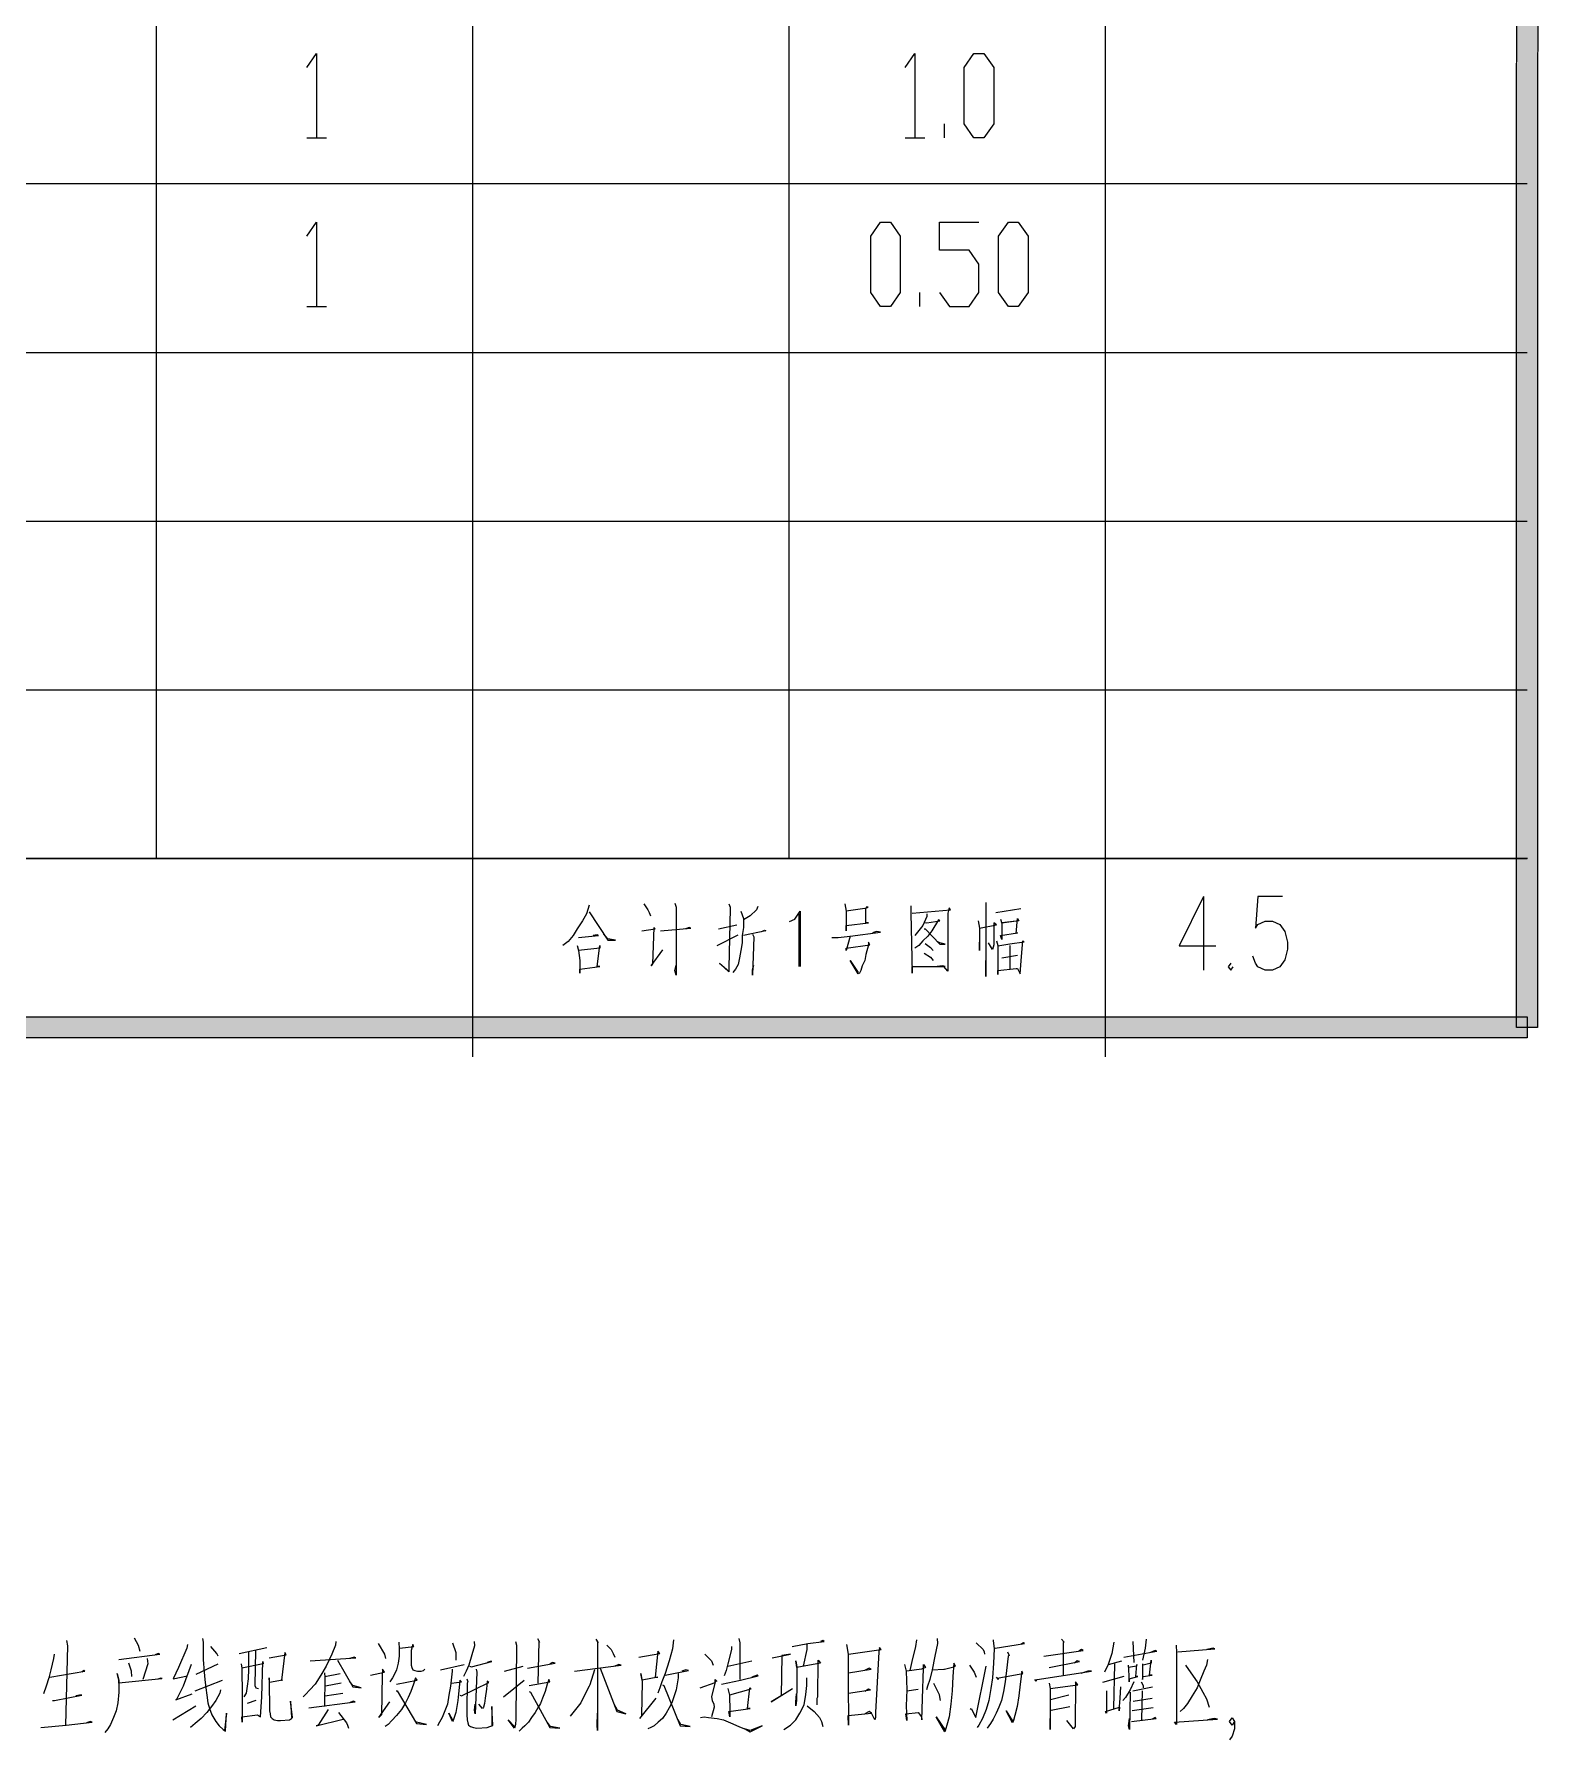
# Model space of a CAD drawing. Header units: millimetres. Extents: x 0 to 586, y 0 to 414.
# Drawn here: x 125.7 to 196, y 230.5 to 310.3 of the extents above; entities that cross this region are included whole.
import ezdxf

# ---------------------------------------------------------------- set-up
doc = ezdxf.new("R2010")
doc.units = ezdxf.units.MM

msp = doc.modelspace()

# ---------------------------------------------------------------- hatches: boundary and pattern name
h = msp.add_hatch(color=0)
h.dxf.hatch_style = 2
h.paths.add_polyline_path([(194.997917, 354.047778), (195.985694, 355.035556), (195.975111, 263.838972), (194.990861, 263.838972)])
h = msp.add_hatch(color=0)
h.dxf.hatch_style = 2
h.paths.add_polyline_path([(195.481222, 264.332861), (195.481222, 263.345083), (27.887083, 263.345083), (28.871333, 264.332861)])

# ---------------------------------------------------------------- linework, layer by layer
at = {"color": 0, "lineweight": 0}
for points in [[(194.997917, 354.047778), (195.985694, 355.035556), (195.975111, 263.838972), (194.990861, 263.838972)], [(169.626139, 305.417361), (169.167528, 306.077056), (169.167528, 308.70525), (169.626139, 309.361417), (170.088278, 309.361417), (170.546889, 308.70525), (170.546889, 306.077056), (170.088278, 305.417361)], [(165.255222, 297.532778), (164.796611, 298.188944), (164.796611, 300.817139), (165.255222, 301.473306), (165.717361, 301.473306), (166.175972, 300.817139), (166.175972, 298.188944), (165.717361, 297.532778)], [(171.238333, 297.532778), (170.776194, 298.188944), (170.776194, 300.817139), (171.238333, 301.473306), (171.696944, 301.473306), (172.159083, 300.817139), (172.159083, 298.188944), (171.696944, 297.532778)], [(195.481222, 264.332861), (195.481222, 263.345083), (27.887083, 263.345083), (28.871333, 264.332861)]]:
    msp.add_lwpolyline(points, close=True, dxfattribs=at)
for points in [[(131.406194, 271.727083), (131.406194, 354.541667)], [(146.194639, 262.459611), (146.194639, 354.541667)], [(160.983083, 271.727083), (160.983083, 354.541667)], [(175.771528, 262.459611), (175.771528, 354.541667)], [(138.440583, 308.70525), (138.899194, 309.361417), (138.899194, 305.417361)], [(166.405278, 308.70525), (166.867417, 309.361417), (166.867417, 305.417361)], [(138.440583, 305.417361), (139.361333, 305.417361)], [(166.405278, 305.417361), (167.326028, 305.417361)], [(168.246778, 305.417361), (168.246778, 306.077056)], [(28.370389, 303.276), (195.481222, 303.276)], [(138.440583, 300.817139), (138.899194, 301.473306), (138.899194, 297.532778)], [(168.017472, 298.188944), (168.476083, 297.532778), (169.396833, 297.532778), (169.858972, 298.188944), (169.858972, 299.504806), (169.396833, 300.160972), (168.017472, 300.160972), (168.017472, 301.473306), (169.858972, 301.473306)], [(167.096722, 297.532778), (167.096722, 298.188944)], [(138.440583, 297.532778), (139.361333, 297.532778)], [(28.370389, 295.387889), (195.481222, 295.387889)], [(28.370389, 287.499778), (195.481222, 287.499778)], [(28.370389, 279.611667), (195.481222, 279.611667)], [(28.370389, 271.727083), (195.481222, 271.727083)], [(195.495333, 271.727083), (28.380972, 271.727083)], [(151.638, 269.550444), (151.514528, 269.151806), (151.331083, 268.813139), (151.084139, 268.442722), (150.897167, 268.135806), (150.650222, 267.857111), (150.406806, 267.673667)], [(154.195639, 269.613944), (154.379083, 269.33525), (154.442583, 269.211778), (154.502556, 269.060083)], [(155.642028, 269.645694), (155.705528, 269.458722), (155.705528, 266.28725), (155.642028, 266.502444), (155.705528, 266.749389)], [(158.167917, 269.613944), (158.231417, 269.458722), (158.231417, 269.39875), (158.167917, 266.625917), (158.167917, 266.438944), (157.737528, 266.841111), (158.167917, 266.470694)], [(159.526111, 269.490472), (159.462611, 269.33525), (159.155694, 269.060083), (158.848778, 268.873111)], [(163.593639, 269.613944), (163.653611, 269.275278), (163.653611, 268.351), (163.653611, 268.597944), (164.701361, 268.721417), (164.577889, 268.721417), (164.577889, 269.39875), (164.641389, 269.490472), (164.641389, 269.4305), (164.517917, 269.39875), (163.653611, 269.275278)], [(166.673389, 269.522222), (166.673389, 269.183556), (166.733361, 266.378972), (166.733361, 266.685889), (168.275, 266.685889), (168.151528, 266.717639), (167.904583, 266.685889)], [(170.187056, 269.673917), (170.187056, 269.522222), (170.187056, 268.597944), (170.187056, 267.550194), (170.187056, 266.717639), (170.187056, 266.22375), (170.187056, 266.502444), (170.187056, 266.964583)], [(180.361167, 269.959667), (179.211111, 267.659556), (180.936194, 267.659556)], [(180.361167, 269.959667), (180.361167, 266.5095)], [(184.040639, 269.959667), (182.890583, 269.959667), (182.777694, 268.481528), (182.890583, 268.647333), (183.236306, 268.809611), (183.582028, 268.809611), (183.92775, 268.647333), (184.157056, 268.31925), (184.273472, 267.825361), (184.273472, 267.497278), (184.157056, 267.003389), (183.92775, 266.675306), (183.582028, 266.5095), (183.236306, 266.5095), (182.890583, 266.675306), (182.777694, 266.837583), (182.661278, 267.169194)], [(151.638, 269.243528), (152.502306, 267.920611), (152.869194, 267.920611), (152.502306, 267.980583), (152.315333, 268.195778)], [(158.725306, 269.275278), (158.848778, 268.936611), (158.848778, 268.566194), (158.848778, 268.506222), (158.785278, 268.135806), (158.785278, 267.797139), (158.725306, 267.426722), (158.661806, 267.088056), (158.601833, 266.777611), (158.478361, 266.562417), (158.354889, 266.410722)], [(161.00425, 268.781389), (161.251194, 268.904861), (161.498139, 269.275278), (161.498139, 266.685889)], [(161.434639, 269.151806), (161.434639, 266.685889)], [(166.733361, 269.183556), (168.521944, 269.33525), (168.458444, 269.4305), (168.398472, 269.183556), (168.398472, 266.749389), (168.398472, 266.470694), (168.215028, 266.685889)], [(167.414222, 269.151806), (167.414222, 269.028333), (167.22725, 268.597944), (166.980306, 268.2875), (166.856833, 268.135806)], [(167.29075, 268.749639), (167.414222, 268.721417), (168.028056, 268.813139), (167.968083, 268.873111), (167.657639, 268.351), (167.474194, 268.104056), (167.22725, 267.888861), (167.043806, 267.673667), (166.856833, 267.550194)], [(169.816639, 268.813139), (169.876611, 268.474472), (169.876611, 267.426722), (169.876611, 267.578417), (169.876611, 267.610167), (169.876611, 267.825361)], [(169.876611, 268.474472), (170.677417, 268.626167), (170.553944, 268.721417), (170.553944, 268.104056), (170.553944, 267.701889), (170.493972, 267.486694), (170.307, 267.797139)], [(170.649194, 269.20825), (171.820417, 269.391694)], [(170.864389, 268.904861), (170.924361, 268.689667), (170.924361, 267.948833), (170.864389, 268.135806), (171.665194, 268.259278), (171.601694, 268.227528), (171.665194, 268.936611), (171.725167, 268.813139), (170.924361, 268.721417)], [(170.924361, 268.721417), (171.601694, 268.813139)], [(170.924361, 268.721417), (170.924361, 268.626167), (170.924361, 268.597944)], [(151.144111, 268.044083), (152.068389, 268.135806), (152.008417, 268.164028), (151.821444, 268.135806)], [(154.103917, 268.351), (154.71775, 268.442722), (154.657778, 268.506222), (154.594278, 266.809361), (154.534306, 266.717639), (155.088167, 267.458472)], [(154.964694, 268.351), (156.382861, 268.474472), (156.319361, 268.506222), (156.135917, 268.442722)], [(157.614056, 267.673667), (158.601833, 268.164028)], [(157.677556, 268.442722), (158.538333, 268.626167)], [(159.709556, 268.31925), (159.833028, 268.38275), (159.896528, 268.351), (158.848778, 268.135806)], [(159.279167, 268.195778), (159.339139, 268.072306), (159.279167, 266.28725), (159.279167, 266.534194), (159.339139, 266.749389)], [(162.976278, 268.044083), (163.283194, 268.044083), (163.837056, 268.104056), (165.255222, 268.2875), (165.071778, 268.31925), (164.884806, 268.259278)], [(163.837056, 268.104056), (163.653611, 267.426722), (163.653611, 267.550194), (164.761333, 267.701889), (164.701361, 267.825361), (164.701361, 267.701889), (164.577889, 267.23975), (164.517917, 266.964583), (164.394444, 266.717639), (164.330944, 266.502444), (164.270972, 266.378972), (164.207472, 266.347222), (163.837056, 266.964583), (164.207472, 266.410722)], [(167.29075, 268.442722), (167.350722, 268.442722), (168.028056, 267.733639), (168.275, 267.733639), (168.028056, 267.797139), (167.904583, 267.857111)], [(170.677417, 267.888861), (170.740917, 267.673667), (170.740917, 267.024556), (170.740917, 266.315472), (170.740917, 266.502444), (171.601694, 266.594167), (171.665194, 266.594167), (171.788667, 266.347222), (171.848639, 267.148028), (171.912139, 267.888861), (171.972111, 267.825361), (171.294778, 267.733639), (170.740917, 267.641917)], [(151.084139, 267.673667), (151.144111, 267.426722), (151.207611, 266.964583), (151.207611, 266.378972), (151.207611, 266.562417), (152.131889, 266.685889), (152.008417, 266.685889), (152.131889, 267.673667), (152.131889, 267.550194), (151.144111, 267.426722)], [(167.29075, 267.30325), (167.597667, 267.116278), (167.721139, 266.964583)], [(167.350722, 267.765389), (167.597667, 267.578417), (167.721139, 267.426722)], [(170.924361, 267.088056), (171.665194, 267.211528)], [(171.294778, 267.673667), (171.294778, 266.562417)], [(181.627639, 266.837583), (181.511222, 266.675306), (181.627639, 266.5095), (181.740528, 266.675306)], [(130.361972, 235.316889), (130.559528, 234.967639), (130.633611, 234.688944)], [(133.565194, 235.281611), (133.589889, 235.10875), (133.589889, 234.304417), (133.639278, 233.71175), (133.663972, 233.3625), (133.713361, 232.977972), (133.76275, 232.628722), (133.812139, 232.279472), (133.882694, 232.000778), (134.006167, 231.718556), (134.179028, 231.404583), (134.348361, 231.196444), (134.521222, 231.020056), (134.641167, 230.9495), (134.690556, 231.789111), (134.591778, 230.984778)], [(149.217944, 235.281611), (149.313194, 235.10875), (149.2885, 235.144028), (149.242639, 233.186111)], [(151.9555, 235.246333), (152.054278, 235.073472), (152.029583, 235.144028), (152.029583, 230.984778), (152.004889, 231.231722), (152.029583, 231.789111)], [(155.575, 235.214583), (155.525611, 234.794778), (155.377444, 234.233861), (155.183417, 233.641194), (155.03525, 233.256667), (154.94, 232.977972), (154.841222, 232.731028)], [(158.630056, 235.281611), (158.679444, 235.073472), (158.679444, 234.061), (158.679444, 233.3625)], [(166.945028, 235.214583), (166.895639, 234.897083), (166.726306, 234.198583), (166.627528, 233.782306)], [(167.901056, 235.281611), (167.922222, 235.038194), (167.802278, 234.445528), (167.678806, 233.814056), (167.558861, 233.3625), (167.460083, 233.048528), (167.410694, 232.872139)], [(170.515139, 235.214583), (170.515139, 235.179306), (170.564528, 234.794778), (170.539833, 234.131556), (170.490444, 233.433056), (170.419889, 232.942694), (170.321111, 232.381778), (170.197639, 231.9655), (170.028306, 231.545694), (169.855444, 231.231722), (169.781361, 231.125889)], [(173.718361, 235.246333), (173.841833, 235.10875), (173.792444, 235.073472), (173.792444, 233.570639)], [(177.680056, 235.246333), (177.630667, 234.830056), (177.510722, 234.269139)], [(126.622528, 234.547833), (126.597833, 234.339694), (126.474361, 233.814056), (126.375583, 233.433056), (126.255639, 233.048528), (126.132167, 232.699278)], [(127.208139, 235.179306), (127.257528, 234.932361), (127.15875, 231.231722)], [(129.652889, 234.304417), (131.561417, 234.547833), (131.487333, 234.583111), (131.342694, 234.516083)], [(132.856111, 235.002917), (132.831417, 234.830056), (132.439833, 233.919889), (132.196417, 233.397778), (132.856111, 233.535361)], [(134.298972, 234.445528), (134.228417, 234.583111), (133.956778, 234.897083)], [(135.279694, 234.583111), (136.574389, 234.865333)], [(135.717139, 234.653667), (135.717139, 233.849333), (135.692444, 233.397778), (135.646583, 233.048528), (135.597194, 232.731028), (135.498417, 232.558167)], [(136.034639, 234.724222), (136.013472, 233.083806), (136.059333, 232.977972), (136.182806, 232.942694)], [(136.673167, 234.374972), (137.4775, 234.516083), (137.406944, 234.618389), (137.258778, 233.327222), (137.308167, 233.327222), (136.697861, 233.221389), (136.673167, 233.433056), (136.673167, 233.083806), (136.697861, 232.138361), (136.697861, 231.894944), (136.722556, 231.753833), (136.743722, 231.61625), (136.817806, 231.545694), (136.916583, 231.475139), (137.06475, 231.439861), (137.209389, 231.439861), (137.625667, 231.475139), (137.724444, 231.545694), (137.773833, 231.580972), (137.675056, 232.350028), (137.724444, 231.580972)], [(139.802306, 235.144028), (139.777611, 234.967639), (139.60475, 234.547833), (139.336639, 233.990444), (139.093222, 233.570639), (138.825111, 233.150833), (138.578167, 232.872139), (138.384139, 232.664), (138.260667, 232.558167)], [(138.602861, 234.233861), (140.730111, 234.374972), (140.659556, 234.41025), (140.437306, 234.339694)], [(141.781389, 235.038194), (142.077722, 234.547833), (142.123583, 234.339694)], [(142.737417, 235.10875), (142.762111, 234.794778), (142.762111, 234.445528), (142.712722, 234.131556), (142.638639, 233.814056), (142.539861, 233.605917), (142.444611, 233.433056), (142.321139, 233.256667)], [(142.786806, 234.830056), (143.4465, 234.897083), (143.397111, 235.002917), (143.323028, 234.724222), (143.323028, 234.480806), (143.323028, 234.269139), (143.323028, 234.025722), (143.347722, 233.919889), (143.397111, 233.814056), (143.495889, 233.782306), (143.615833, 233.747028), (143.788694, 233.747028), (143.887472, 233.782306), (143.958028, 233.849333)], [(145.25625, 235.073472), (145.400889, 234.618389), (145.400889, 234.445528), (145.400889, 234.269139)], [(146.258139, 235.144028), (146.282833, 234.932361), (146.159361, 234.516083), (146.014722, 234.025722), (145.89125, 233.747028), (145.767778, 233.500083)], [(148.191361, 235.144028), (148.237222, 234.967639), (148.212528, 231.510417), (148.191361, 231.267), (148.141972, 231.090611), (147.849167, 231.475139), (148.141972, 231.161167)], [(152.470556, 234.967639), (152.664583, 234.7595), (152.763361, 234.583111), (152.837444, 234.41025)], [(153.959278, 234.41025), (154.94, 234.583111), (154.841222, 234.688944), (154.71775, 233.464806), (154.841222, 233.464806), (154.107444, 233.327222), (154.058056, 233.641194), (154.107444, 233.256667), (154.08275, 231.683278)], [(157.042556, 234.547833), (157.360056, 234.233861), (157.434139, 234.025722)], [(158.287861, 234.897083), (158.287861, 234.7595), (158.118528, 234.096278), (158.044444, 233.782306), (157.945667, 233.535361)], [(160.196389, 234.374972), (161.053639, 234.547833), (160.637361, 234.480806), (160.612667, 232.593444), (160.147, 232.31475), (161.148889, 232.942694)], [(161.124194, 234.897083), (161.857972, 235.038194), (162.616444, 235.144028), (162.567056, 235.179306), (162.447111, 235.144028)], [(161.663944, 233.990444), (161.833278, 234.7595), (161.833278, 235.002917)], [(163.667722, 235.002917), (163.741806, 234.547833), (163.741806, 232.836861), (163.7665, 231.683278), (163.7665, 231.231722), (163.741806, 231.683278), (164.842472, 231.789111), (164.719, 231.859667), (164.524972, 231.753833)], [(163.7665, 234.547833), (165.283444, 234.7595), (165.209361, 234.865333), (165.184667, 234.653667), (165.015333, 231.824389), (165.015333, 231.580972), (164.990639, 231.475139), (164.817778, 231.824389)], [(169.731972, 235.073472), (170.053, 234.7595), (170.098861, 234.653667), (170.123556, 234.547833)], [(171.199528, 234.653667), (171.273611, 234.480806), (171.224222, 234.445528), (171.150139, 233.782306), (171.079583, 233.256667), (171.0055, 232.801583), (170.906722, 232.381778), (170.786778, 232.067806), (170.663306, 231.789111), (170.515139, 231.510417), (170.395194, 231.29875), (170.247028, 231.090611)], [(170.613917, 234.830056), (171.982694, 235.038194), (171.933306, 235.073472), (171.813361, 235.002917)], [(172.889333, 234.445528), (174.723778, 234.724222), (174.649694, 234.7595), (174.526222, 234.688944)], [(176.163111, 235.10875), (176.067861, 234.583111), (175.895, 234.061), (175.725667, 233.71175)], [(176.628778, 234.41025), (178.170417, 234.688944), (178.096333, 234.724222), (177.877611, 234.618389)], [(177.045056, 235.144028), (177.094444, 234.163306)], [(179.073528, 234.967639), (179.098222, 234.618389), (179.098222, 231.267), (179.002972, 231.369306), (181.00675, 231.510417), (180.858583, 231.545694), (180.541083, 231.475139)], [(179.147611, 234.653667), (180.883278, 234.794778), (180.812722, 234.830056), (180.516389, 234.7595)], [(126.424972, 233.464806), (128.065389, 233.747028), (128.016, 233.782306), (127.917222, 233.71175)], [(131.487333, 233.397778), (131.6355, 233.433056), (131.660194, 233.397778), (129.652889, 233.186111), (129.652889, 233.327222), (129.578806, 233.641194), (129.652889, 233.327222), (129.652889, 232.766306), (129.6035, 232.279472), (129.532944, 231.894944), (129.409472, 231.580972), (129.261306, 231.267), (129.141361, 231.055333), (128.993194, 230.882472)], [(130.266722, 233.500083), (130.242028, 233.747028), (130.118556, 234.131556)], [(130.975806, 234.339694), (131.0005, 234.096278), (130.77825, 233.3625)], [(133.028972, 234.061), (132.662083, 233.048528), (132.369278, 232.452333), (132.319889, 232.417056), (133.078361, 232.699278)], [(133.272389, 233.605917), (134.298972, 234.096278)], [(135.374944, 234.096278), (135.399639, 233.884611), (135.424333, 232.628722), (135.424333, 232.279472), (135.424333, 231.369306), (135.399639, 231.61625), (136.133417, 231.718556), (136.281583, 231.61625), (136.330972, 232.558167), (136.380361, 234.198583), (136.401528, 234.096278), (135.399639, 233.884611)], [(139.262556, 233.676472), (139.28725, 233.464806), (139.262556, 232.103083)], [(139.28725, 233.500083), (139.996333, 233.641194)], [(139.876389, 234.269139), (140.585472, 233.01325), (140.977056, 232.977972), (140.585472, 233.083806), (140.437306, 233.291944)], [(141.4145, 233.570639), (142.077722, 233.71175), (141.978944, 233.849333), (141.95425, 233.570639), (141.929556, 231.718556), (141.806083, 231.580972), (142.321139, 232.31475)], [(145.231556, 233.849333), (145.231556, 233.747028), (145.157472, 233.048528), (145.083389, 232.628722), (145.009306, 232.208917), (144.889361, 231.894944), (144.765889, 231.580972), (144.642417, 231.369306), (144.547167, 231.196444)], [(144.691806, 233.814056), (145.792472, 234.061)], [(146.039417, 233.990444), (146.134667, 233.955167), (147.090694, 234.198583), (147.016611, 234.198583), (146.868444, 234.163306)], [(146.356917, 233.849333), (146.381611, 233.71175), (146.307528, 231.753833), (146.282833, 231.930222), (146.307528, 232.208917)], [(147.676306, 233.747028), (148.55825, 233.990444)], [(148.752278, 233.884611), (150.046972, 234.131556), (149.927028, 234.163306), (149.803556, 234.096278)], [(151.881417, 233.814056), (151.662694, 233.115556), (151.638, 233.048528), (151.465139, 232.731028), (151.246417, 232.279472), (151.003, 231.9655), (150.756056, 231.651528)], [(150.953611, 233.747028), (153.13025, 234.025722), (153.031472, 234.061), (152.837444, 233.990444)], [(152.149528, 233.884611), (152.932694, 231.859667), (153.348972, 231.753833), (152.957389, 231.930222), (152.81275, 232.208917)], [(155.793722, 233.641194), (155.793722, 233.433056), (155.698472, 232.872139), (155.599694, 232.558167), (155.500917, 232.279472), (155.377444, 232.032528), (155.232806, 231.789111), (155.059944, 231.545694), (154.865917, 231.369306), (154.668361, 231.196444), (154.523722, 231.125889), (154.375556, 231.055333)], [(155.183417, 233.570639), (156.284083, 233.782306), (156.160611, 233.814056), (155.966583, 233.747028)], [(158.118528, 233.990444), (159.243889, 234.233861)], [(162.298944, 232.173639), (162.298944, 232.487611), (162.323639, 232.558167), (162.348333, 234.269139), (162.447111, 234.131556), (161.346444, 233.919889), (161.297056, 234.233861), (161.346444, 233.955167), (161.346444, 233.048528), (161.32175, 232.381778), (161.297056, 232.138361), (161.297056, 232.31475), (161.32175, 232.699278)], [(163.7665, 233.676472), (164.817778, 233.849333), (164.719, 233.884611), (164.500278, 233.782306)], [(166.384111, 234.061), (166.458194, 233.747028), (166.482889, 232.872139), (166.458194, 232.138361), (166.482889, 231.439861), (166.4335, 231.753833), (167.019111, 231.824389), (167.167278, 231.61625), (167.191972, 231.475139), (167.213139, 232.452333), (167.262528, 233.884611), (167.262528, 234.061), (167.361306, 233.919889), (167.167278, 233.849333), (166.482889, 233.747028)], [(167.678806, 233.814056), (168.218556, 233.849333), (168.24325, 233.849333), (168.680694, 233.955167), (168.754778, 233.990444), (168.680694, 234.131556), (168.634833, 233.500083), (168.610139, 232.836861), (168.536056, 232.208917), (168.461972, 231.61625), (168.363194, 231.231722), (168.267944, 230.91775), (167.851667, 231.61625), (168.289111, 230.984778)], [(169.414472, 234.025722), (169.636722, 233.71175), (169.731972, 233.464806)], [(169.463861, 231.9655), (169.488556, 232.000778), (169.710806, 231.580972), (170.197639, 233.990444)], [(170.663306, 233.464806), (170.762083, 233.3625), (170.786778, 233.433056), (171.908611, 233.641194), (171.86275, 233.747028), (171.788667, 233.150833), (171.714583, 232.593444), (171.6405, 232.103083), (171.541722, 231.683278), (171.471167, 231.439861), (171.421778, 231.334028), (171.128972, 231.894944), (171.446472, 231.404583), (171.495861, 231.475139)], [(172.448361, 233.3625), (172.522444, 233.291944), (172.571833, 233.3625), (175.111833, 233.747028), (174.9425, 233.747028), (174.625, 233.641194)], [(173.13275, 233.919889), (174.550917, 234.198583), (174.452139, 234.233861), (174.332194, 234.131556)], [(175.919694, 234.061), (176.53, 234.233861)], [(176.187806, 234.096278), (176.141944, 232.000778)], [(176.826333, 234.025722), (176.851028, 233.814056), (176.875722, 233.256667), (176.875722, 233.397778), (177.288472, 233.500083), (177.193222, 233.500083), (177.239083, 234.061), (177.217917, 233.990444), (176.851028, 233.919889)], [(177.510722, 234.096278), (177.510722, 233.3625), (177.535417, 233.500083), (177.951694, 233.570639), (177.828222, 233.570639), (177.902306, 234.269139), (177.902306, 234.131556), (177.535417, 234.025722)], [(180.541083, 234.304417), (180.491694, 234.025722), (180.37175, 233.747028), (180.198889, 233.327222), (180.05425, 232.977972), (179.832, 232.593444), (179.613278, 232.244194), (179.415722, 232.000778), (179.271083, 231.859667)], [(179.5145, 234.025722), (179.757917, 233.676472), (180.05425, 233.256667), (180.322361, 232.766306), (180.491694, 232.452333), (180.615167, 232.067806)], [(134.39775, 232.872139), (134.373056, 232.731028), (134.179028, 232.381778), (133.981472, 232.103083), (133.76275, 231.824389), (133.494639, 231.545694), (133.223, 231.29875), (133.004278, 231.125889)], [(133.223, 232.836861), (134.496528, 233.327222)], [(140.045722, 233.186111), (139.311944, 233.048528)], [(142.638639, 233.150833), (143.591139, 233.327222), (143.520583, 233.433056), (143.421806, 233.150833), (143.298333, 232.801583), (143.178389, 232.522889), (143.054917, 232.279472), (142.857361, 231.9655), (142.638639, 231.683278), (142.419917, 231.439861), (142.247056, 231.267), (142.102417, 231.161167)], [(142.613944, 232.836861), (142.663333, 232.836861), (143.566444, 231.29875), (144.032111, 231.267), (143.566444, 231.369306), (143.4465, 231.510417)], [(145.206861, 233.186111), (145.672528, 233.256667), (145.598444, 233.327222), (145.57375, 233.150833), (145.524361, 232.699278), (145.499667, 232.381778), (145.450278, 232.103083), (145.400889, 231.824389), (145.330333, 231.580972), (145.280944, 231.439861), (145.25625, 231.404583), (145.083389, 231.789111), (145.25625, 231.475139)], [(145.598444, 232.628722), (145.672528, 232.593444), (146.942528, 233.221389), (146.868444, 233.291944), (146.84375, 232.907417), (146.773194, 232.487611), (146.7485, 232.244194), (146.699111, 232.067806), (146.649722, 232.000778), (146.476861, 232.208917)], [(145.915944, 233.397778), (145.965333, 233.256667), (145.940639, 233.186111), (145.915944, 232.000778), (145.915944, 231.718556), (145.940639, 231.475139), (145.965333, 231.334028), (145.990028, 231.231722), (146.085278, 231.161167), (146.233444, 231.125889), (146.381611, 231.090611), (146.868444, 231.125889), (146.991917, 231.161167), (147.090694, 231.196444), (147.136556, 231.231722), (147.090694, 232.103083), (147.090694, 231.231722)], [(147.626917, 232.558167), (148.604111, 233.327222)], [(148.826361, 233.083806), (149.803556, 233.256667), (149.754167, 233.3625), (149.680083, 233.150833), (149.584833, 232.801583), (149.461361, 232.487611), (149.362583, 232.244194), (149.242639, 232.032528), (149.119167, 231.824389), (148.946306, 231.580972), (148.801667, 231.369306), (148.628806, 231.196444), (148.508861, 231.090611), (148.360694, 230.9495)], [(148.826361, 232.801583), (148.900444, 232.766306), (149.803556, 231.125889), (150.269222, 231.090611), (149.82825, 231.161167), (149.680083, 231.369306)], [(155.059944, 233.115556), (155.134028, 233.083806), (155.8925, 231.196444), (156.358167, 231.161167), (155.917194, 231.267), (155.793722, 231.475139)], [(156.820306, 232.977972), (157.529389, 233.221389), (157.529389, 233.3625), (157.603472, 233.291944), (157.529389, 233.256667), (157.360056, 232.558167), (157.38475, 232.381778), (157.458833, 232.208917), (157.483528, 232.067806), (157.360056, 231.61625)], [(157.825722, 233.150833), (158.704139, 233.327222), (159.536694, 233.535361), (159.487306, 233.570639), (159.243889, 233.464806)], [(158.118528, 232.942694), (158.192611, 232.628722), (158.217306, 231.894944), (158.217306, 231.61625), (158.167917, 231.859667), (159.169806, 232.000778), (159.046333, 232.000778), (159.145111, 232.977972), (159.1945, 232.907417), (158.192611, 232.628722)], [(160.736139, 231.020056), (161.053639, 231.231722), (161.297056, 231.475139), (161.491083, 231.789111), (161.688639, 232.173639), (161.762722, 232.664), (161.812111, 233.083806), (161.812111, 233.433056)], [(163.7665, 232.731028), (164.793083, 232.872139), (164.694306, 232.907417), (164.524972, 232.801583)], [(166.482889, 232.836861), (167.019111, 232.907417)], [(167.728194, 233.186111), (167.996306, 232.664), (168.021, 232.558167), (168.045694, 232.381778)], [(173.13275, 233.186111), (173.182139, 232.942694), (173.182139, 232.279472), (173.182139, 231.894944), (173.182139, 231.020056), (173.182139, 231.196444), (173.182139, 231.545694)], [(173.182139, 232.942694), (174.476833, 233.115556), (174.378056, 233.256667), (174.378056, 233.083806), (174.356889, 231.369306), (174.356889, 231.161167), (174.282806, 231.055333), (173.965306, 231.439861)], [(176.628778, 233.500083), (175.626889, 233.221389)], [(175.820917, 232.836861), (175.820917, 231.789111), (175.775056, 231.859667), (176.43475, 232.067806), (176.410056, 231.894944), (176.459444, 232.487611), (176.484139, 233.01325)], [(177.094444, 233.256667), (176.921583, 232.872139), (176.702861, 232.522889), (176.579389, 232.381778)], [(177.045056, 232.836861), (177.972861, 233.01325)], [(177.436639, 233.256667), (177.535417, 233.083806), (177.535417, 232.977972)], [(177.486028, 232.836861), (177.461333, 231.475139)], [(126.548444, 232.381778), (126.597833, 232.381778), (126.647222, 232.381778), (127.917222, 232.628722), (127.818444, 232.628722), (127.649111, 232.593444)], [(132.171722, 231.475139), (133.247694, 232.138361)], [(136.059333, 232.381778), (135.646583, 232.244194)], [(138.528778, 232.032528), (140.705417, 232.31475), (140.610167, 232.350028), (140.437306, 232.279472)], [(139.28725, 232.593444), (140.119806, 232.731028)], [(154.008667, 231.545694), (154.767139, 232.487611)], [(161.833278, 232.138361), (162.154306, 231.859667), (162.397722, 231.580972), (162.4965, 231.404583), (162.567056, 231.161167)], [(174.060556, 232.628722), (173.206833, 232.417056)], [(173.231528, 231.930222), (174.109944, 232.103083)], [(176.921583, 232.766306), (176.896889, 231.020056), (176.851028, 231.196444), (176.896889, 231.545694)], [(177.997556, 232.032528), (177.020361, 231.894944)], [(177.06975, 232.350028), (177.951694, 232.487611)], [(126.008694, 231.125889), (127.183444, 231.231722), (128.407583, 231.369306), (128.3335, 231.404583), (128.135944, 231.334028)], [(139.435417, 231.9655), (138.96975, 231.231722), (138.8745, 231.196444), (140.1445, 231.510417)], [(139.925778, 231.824389), (140.292667, 231.334028), (140.338528, 231.231722), (140.387917, 231.090611)], [(156.845, 231.580972), (157.017861, 231.61625), (157.211889, 231.580972), (157.628167, 231.545694), (157.920972, 231.475139), (158.242, 231.334028), (158.630056, 231.161167), (158.97225, 231.020056), (159.169806, 230.91775), (159.730722, 231.196444), (159.169806, 230.984778), (158.901694, 231.055333)], [(176.995667, 231.404583), (178.145722, 231.545694), (178.096333, 231.580972), (177.951694, 231.510417)], [(181.807556, 231.394), (181.687611, 231.221139), (181.567667, 231.394), (181.687611, 231.563333), (181.807556, 231.394), (181.807556, 231.051806), (181.687611, 230.709611), (181.567667, 230.540278)]]:
    msp.add_lwpolyline(points, dxfattribs=at)

doc.saveas('drawing.dxf')
